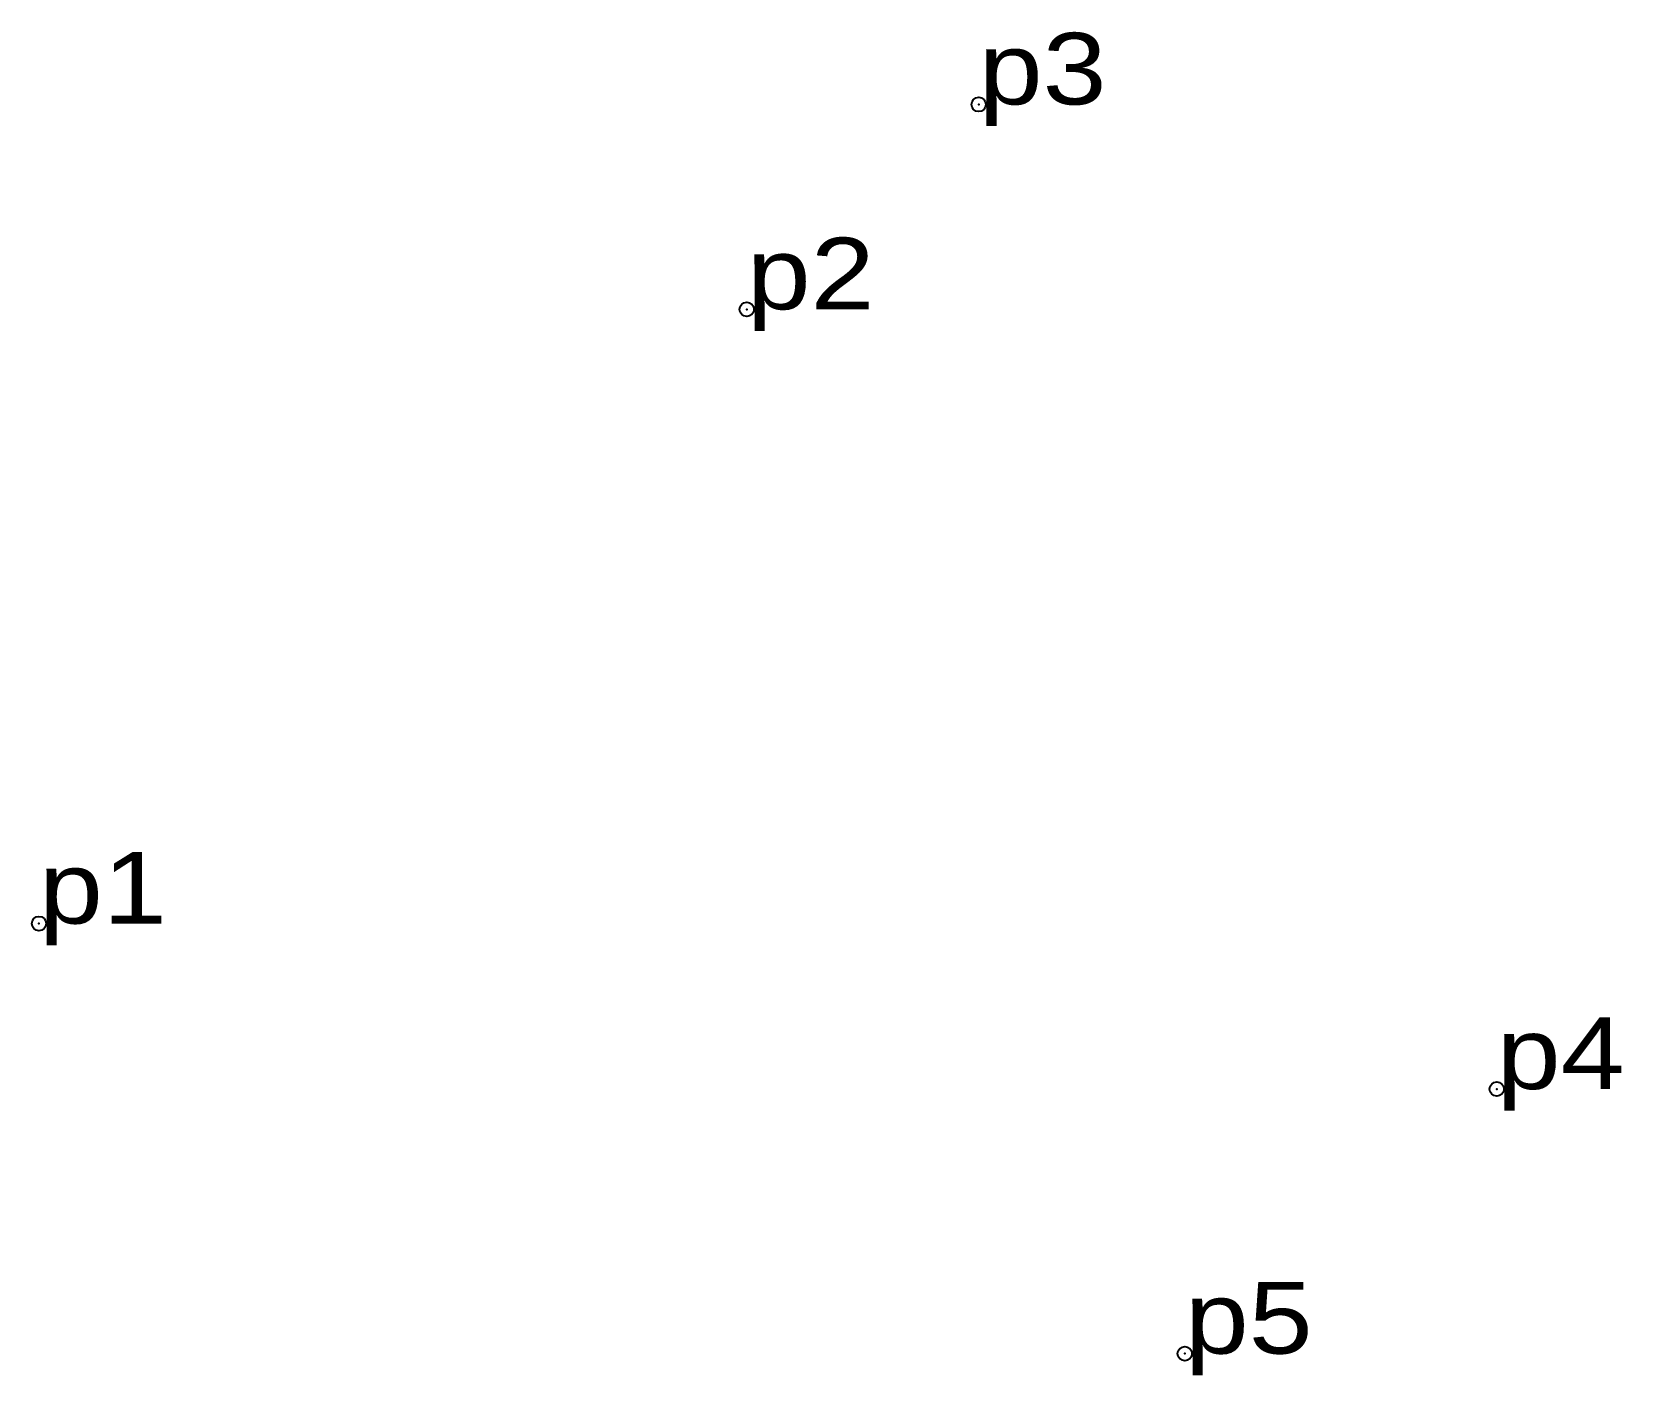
# Model space of a CAD drawing. Header units: metres. Extents: x 536851 to 540783, y 1836045 to 1837228.
# Drawn here: x 540743.03 to 540782.98, y 1836045.4 to 1836079.17 of the extents above; entities outside this region: 4.
import ezdxf

# ---------------------------------------------------------------- set-up
doc = ezdxf.new("R2010")
doc.units = ezdxf.units.M
doc.header["$LTSCALE"] = 0.72
doc.header["$PDMODE"] = 32
doc.header["$PDSIZE"] = 0.36
doc.layers.add('12', color=7, linetype='Continuous')
doc.layers.add('7', color=7, linetype='Continuous')

msp = doc.modelspace()

# ---------------------------------------------------------------- linework, layer by layer
at = {"layer": '7'}
for p in [(536861.98, 1837226.58), (536869.32, 1837223.03), (540766.83, 1836077.34), (540761, 1836072.19), (540743.21, 1836056.75), (540779.85, 1836052.59), (540772.01, 1836045.94)]:
    msp.add_point(p, dxfattribs=at)

# ---------------------------------------------------------------- texts
at = {"layer": '12'}
for s, width, p in [('p6', 1.2, (536861.98, 1837226.58)), ('p7', 1.25, (536869.32, 1837223.03)), ('p3', 1.2, (540766.83, 1836077.34)), ('p2', 1.2, (540761, 1836072.19)), ('p1', 1.2, (540743.21, 1836056.75)), ('p4', 1.2, (540779.85, 1836052.59)), ('p5', 1.2, (540772.01, 1836045.94))]:
    msp.add_text(s, height=1.8, dxfattribs=dict(at, width=width)).set_placement(p)

doc.saveas('drawing.dxf')
